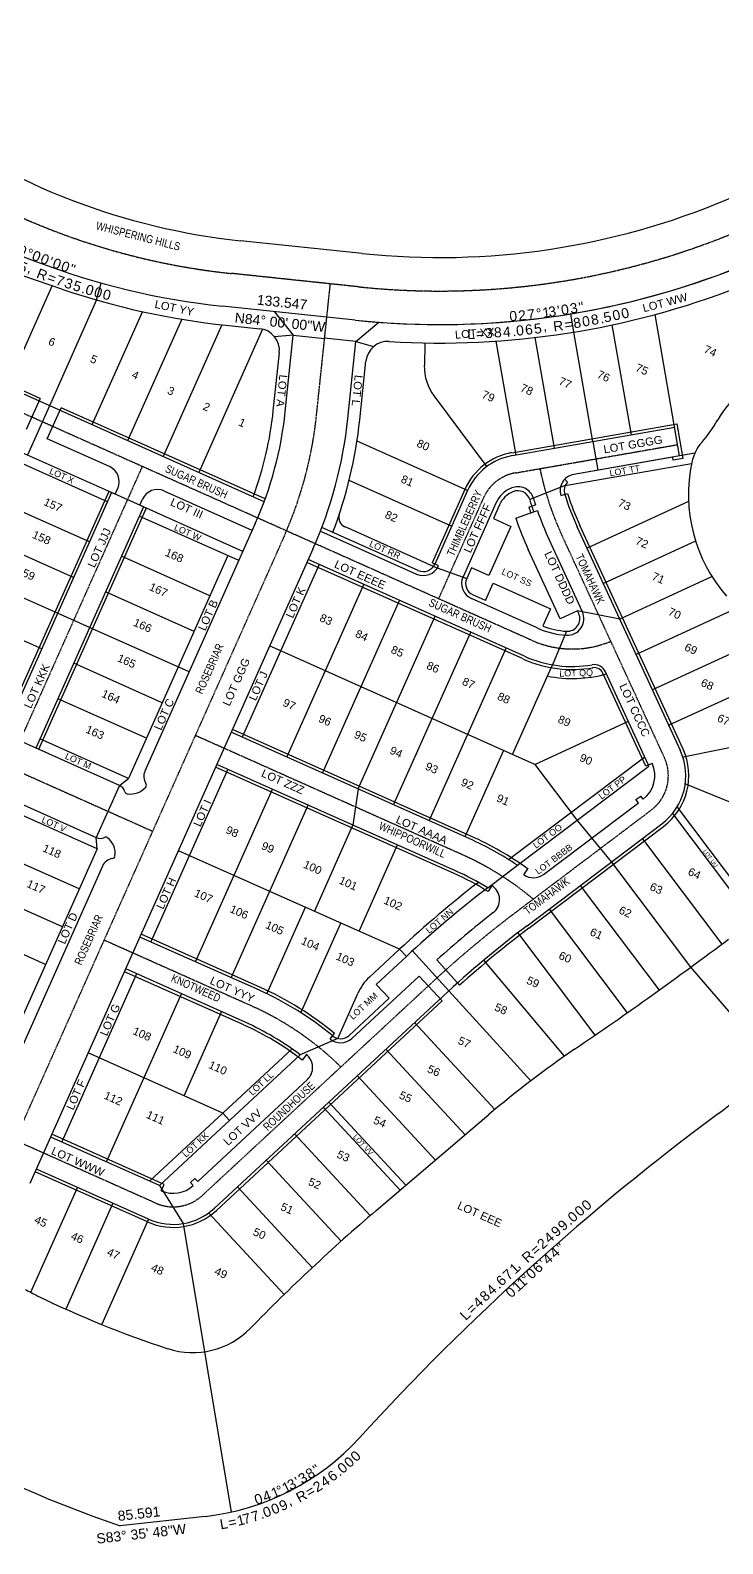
# Model space of a CAD drawing. Header units: feet. Extents: x 6119448 to 6122427, y 2195768 to 2198058.
# Drawn here: x 6120720 to 6121412, y 2195768 to 2197281 of the extents above; entities that cross this region are included whole.
import ezdxf
from ezdxf.enums import TextEntityAlignment as Align

# ---------------------------------------------------------------- set-up
doc = ezdxf.new("R2010")
doc.units = ezdxf.units.FT
doc.header["$MEASUREMENT"] = 0
doc.linetypes.add('CENTER2', pattern=[1.125, 0.75, -0.125, 0.125, -0.125])
for name, color, linetype in [('ANNOTATION', 7, 'Continuous'), ('BEARING AND DISTANCES', 40, 'Continuous'), ('BOUNDARY', 6, 'Continuous'), ('CENTERLINES', 11, 'CENTER2'), ('EASEMENTS', 40, 'Continuous'), ('LOT LINES', 2, 'Continuous'), ('RIGHT OF WAY', 2, 'Continuous')]:
    doc.layers.add(name, color=color, linetype=linetype)
doc.styles.add('LOTNUM', font='arial.ttf')
doc.styles.add('St', font='x-opta1d.shx', dxfattribs={"height": 8})
doc.styles.get("Standard").update_dxf_attribs({"font": 'arial.ttf'})

# ---------------------------------------------------------------- blocks, each defined once
blk = doc.blocks.new('*U6')
at = {"layer": 'BEARING AND DISTANCES', "color": 40, "linetype": 'Continuous', "lineweight": -3, "char_height": 10, "attachment_point": 7}
for s, insert, rotation in [('0', (6121252.3, 2196995.2), 8.7001), ('3', (6121261.2, 2196996.6), 9.3394), ('"', (6121270.1, 2196998.1), 9.9806), ('0', (6121200.2, 2196988.9), 4.9772), ('2', (6121209.1, 2196989.7), 5.6165), ('7', (6121218.2, 2196990.7), 6.263), ('°', (6121227.1, 2196991.7), 6.8989), ('1', (6121233.4, 2196992.5), 7.3444), ('3', (6121239.5, 2196993.3), 7.7826), ('R', (6121244.4, 2196978.8), 7.9821), ("'", (6121248.5, 2196994.6), 8.4238), ('8', (6121264.6, 2196981.9), 9.4026), ('0', (6121273.5, 2196983.5), 10.035), ('8', (6121282.4, 2196985.1), 10.6626), ('5', (6121295.1, 2196987.6), 11.5663), ('0', (6121304.1, 2196989.5), 12.2015), ('0', (6121312.9, 2196991.4), 12.8292), ('L', (6121157.8, 2196971.3), 1.9345), ('=', (6121166.6, 2196971.7), 2.5432), ('3', (6121175.7, 2196972.1), 3.1766), ('8', (6121184.7, 2196972.7), 3.8061), ('4', (6121193.7, 2196973.3), 4.4385), ('.', (6121203.1, 2196974.1), 5.0937), ('0', (6121207, 2196974.5), 5.3649), ('6', (6121216, 2196975.4), 5.9926), ('5', (6121225, 2196976.4), 6.6259), (',', (6121234.1, 2196977.5), 7.2612), ('=', (6121255.6, 2196980.5), 8.7692), ('.', (6121291.3, 2196986.8), 11.295)]:
    blk.add_mtext(s, dxfattribs=dict(at, insert=insert, rotation=rotation))
blk = doc.blocks.new('*U10')
at = {"layer": 'BEARING AND DISTANCES', "color": 40, "linetype": 'Continuous', "lineweight": -3, "char_height": 10, "attachment_point": 7}
for s, insert, rotation in [('0', (6121263.5, 2196087.6), 40.6931), ('0', (6121270.4, 2196093.5), 40.4867), ('0', (6121277.3, 2196099.3), 40.2803), ('9', (6121246.9, 2196073.1), 41.1977), ('9', (6121253.7, 2196079.1), 40.99), ('.', (6121260.6, 2196085), 40.7823), ('2', (6121233, 2196060.9), 41.6219), ('4', (6121239.8, 2196066.9), 41.4131), ('"', (6121252.5, 2196058.1), 41.3278), ('R', (6121217.8, 2196047.3), 42.089), ('=', (6121226.2, 2196054.8), 41.8302), ("'", (6121235.5, 2196043), 41.8511), ('4', (6121238.4, 2196045.6), 41.7614), ('4', (6121245.5, 2196051.9), 41.5446), ('7', (6121198.9, 2196030), 42.673), ('1', (6121205.5, 2196036.1), 42.4676), (',', (6121210.1, 2196040.3), 42.3261), ('°', (6121217.4, 2196026.7), 42.413), ('0', (6121222.1, 2196030.9), 42.2683), ('6', (6121228.7, 2196036.9), 42.0607), ('4', (6121182.5, 2196014.8), 43.1859), ('6', (6121192.2, 2196023.9), 42.8812), ('.', (6121189.4, 2196021.2), 42.9704), ('0', (6121201.7, 2196012.2), 42.9054), ('1', (6121208.3, 2196018.3), 42.6977), ('1', (6121212.9, 2196022.5), 42.5554), ('4', (6121169.1, 2196002.1), 43.6094), ('8', (6121175.9, 2196008.5), 43.3939), ('L', (6121156.2, 2195989.7), 44.0178), ('=', (6121162.5, 2195995.8), 43.8177)]:
    blk.add_mtext(s, dxfattribs=dict(at, insert=insert, rotation=rotation))
blk = doc.blocks.new('*U11')
at = {"layer": 'BEARING AND DISTANCES', "color": 40, "linetype": 'Continuous', "lineweight": -3, "char_height": 10, "attachment_point": 7}
for s, insert, rotation in [('0', (6121046.6, 2195848.4), 43.1343), ('8', (6121000, 2195831.2), 32.4128), ('"', (6121007.6, 2195836.2), 34.5298), ('6', (6121022.7, 2195828.6), 36.3195), ('0', (6121033, 2195836.6), 39.1736), ('0', (6121039.9, 2195842.4), 41.1539), ('°', (6120969.7, 2195814.8), 24.3857), ('1', (6120975.4, 2195817.5), 25.8497), ('3', (6120980.9, 2195820.3), 27.2899), ("'", (6120988.9, 2195824.6), 29.3973), ('3', (6120992.3, 2195826.5), 30.3053), ('2', (6121007.4, 2195818.2), 32.2494), ('4', (6121015, 2195823.2), 34.2522), ('.', (6121029.9, 2195834.1), 38.3178), ('0', (6120946.8, 2195805.8), 18.6511), ('4', (6120955.3, 2195808.9), 20.7522), ('1', (6120964, 2195812.4), 22.9455), ('9', (6120972.2, 2195799.5), 23.5007), ('R', (6120989.7, 2195808), 27.7676), ('=', (6120999.6, 2195813.4), 30.2511), ('1', (6120928.5, 2195785), 13.387), ('7', (6120934.5, 2195786.5), 14.7444), ('7', (6120943.2, 2195788.9), 16.7143), ('0', (6120955.4, 2195792.9), 19.5399), ('0', (6120963.9, 2195796.1), 21.5203), (',', (6120980.5, 2195803.3), 25.493), ('L', (6120911.1, 2195781.5), 9.4682), ('=', (6120919.7, 2195783), 11.3886), ('.', (6120951.7, 2195791.7), 18.6842)]:
    blk.add_mtext(s, dxfattribs=dict(at, insert=insert, rotation=rotation))
blk = doc.blocks.new('*U14')
at = {"layer": 'BEARING AND DISTANCES', "color": 40, "linetype": 'Continuous', "lineweight": -3, "char_height": 10, "attachment_point": 7}
for s, insert, rotation in [('L', (6120646.2, 2197068.4), 332.7612), ('=', (6120654, 2197064.4), 333.4295), ('3', (6120662.2, 2197060.4), 334.1249), ('0', (6120690.5, 2197063.8), 335.9979), ('3', (6120698.8, 2197060.2), 336.7011), ('0', (6120707.1, 2197056.6), 337.4065), ('8', (6120670.4, 2197056.5), 334.8162), ('4', (6120678.6, 2197052.7), 335.5105), ('8', (6120690.8, 2197047.3), 336.5277), ('4', (6120699.2, 2197043.7), 337.2221), ('°', (6120715.5, 2197053.2), 338.1097), ('0', (6120721.3, 2197050.9), 338.5997), ('0', (6120729.8, 2197047.7), 339.303), ("'", (6120738.2, 2197044.5), 340.0062), ('0', (6120741.9, 2197043.2), 340.3101), ('.', (6120687.2, 2197048.8), 336.2299), ('5', (6120707.9, 2197040.1), 337.9415), (',', (6120716.3, 2197036.7), 338.639), ('R', (6120726, 2197033), 339.4306), ('=', (6120736.6, 2197029.1), 340.2948), ('7', (6120745.2, 2197026.1), 340.9902), ('0', (6120750.4, 2197040.2), 341.0133), ('"', (6120758.9, 2197037.3), 341.7165), ('3', (6120753.7, 2197023.2), 341.6758), ('5', (6120762.3, 2197020.5), 342.367), ('0', (6120774.8, 2197016.6), 343.3623), ('0', (6120783.4, 2197014.1), 344.0515), ('0', (6120792.1, 2197011.7), 344.7407), ('.', (6120771.1, 2197017.7), 343.0645)]:
    blk.add_mtext(s, dxfattribs=dict(at, insert=insert, rotation=rotation))

msp = doc.modelspace()

# ---------------------------------------------------------------- linework, layer by layer
at = {"layer": 'BOUNDARY'}
for p, q in [((6121044.7, 2196991.2), (6120911.9, 2197005.2)), ((6120782.4, 2195795.8), (6120809.7, 2195785.9)), ((6120894.7, 2195795.4), (6120809.7, 2195785.9))]:
    msp.add_line(p, q, dxfattribs=at)
for centre, radius, start, end in [((6120988.7, 2197736.1), 735, 234, 264), ((6121129.2, 2197795.3), 808.5, 264, 291.2174), ((6121172.6, 2196864.2), 1137.5, 200.017, 249.9367), ((6120812.6, 2197002.8), 1001, 306.5183, 318.3136), ((6122895.3, 2194190), 2498.9, 126.5183, 137.6306), ((6120867.3, 2196039.9), 246, 276.4034, 317.6306)]:
    msp.add_arc(centre, radius, start, end, dxfattribs=at)
at = {"layer": 'CENTERLINES'}
for p, q in [((6121048.2, 2197024.5), (6120920.9, 2197037.9)), ((6121006.1, 2196896.2), (6121019.9, 2197027.5)), ((6121221.2, 2196671.2), (6120446.2, 2197017)), ((6121205, 2196838.5), (6121367.4, 2196866.8)), ((6120831.8, 2196845), (6120560, 2196235.9)), ((6121173.1, 2196813.7), (6121128.1, 2196712.8)), ((6120973.6, 2196775), (6120690.6, 2196140.9)), ((6121354.1, 2196553.9), (6121251, 2196777.4)), ((6120842, 2196480.2), (6120224.9, 2196755.5)), ((6121152.1, 2196456.8), (6120884.8, 2196576.1)), ((6121206.2, 2196399.9), (6121340.9, 2196501.5)), ((6120941.7, 2196305.4), (6120793.5, 2196371.5)), ((6121120.8, 2196328.4), (6120892, 2196116.4)), ((6120845.2, 2196108.6), (6120429.5, 2196294.1))]:
    msp.add_line(p, q, dxfattribs=at)
for centre, radius, start, end in [((6121129.2, 2197795.3), 775, 264, 19), ((6120994.1, 2197734), 700, 234, 264), ((6120608.3, 2196938), 400, 335.9545, 354), ((6121212.4, 2196796.2), 43, 99.8837, 155.9545), ((6121523.4, 2196903), 300, 191.5802, 204.7551), ((6121262, 2196762.5), 100, 245.9545, 292.6065), ((6121315, 2196535.9), 43, 307.0243, 24.7553), ((6121029.9, 2196182.8), 300, 49.9589, 65.9545), ((6121868.6, 2195521.7), 1100, 127.0243, 132.8277), ((6120819.5, 2196031.4), 300, 45.3113, 65.9545), ((6120862.8, 2196147.9), 43, 245.9545, 312.8277)]:
    msp.add_arc(centre, radius, start, end, dxfattribs=at)
at = {"layer": 'EASEMENTS'}
for p, q in [((6120729.6, 2196913), (6120454.5, 2197035.8)), ((6120729.6, 2196913), (6120715.8, 2196882)), ((6120736.8, 2196872.6), (6120750.6, 2196903.6)), ((6120954.8, 2196812.6), (6120750.6, 2196903.6)), ((6121201.5, 2196858.7), (6121366.8, 2196887.5)), ((6121372.8, 2196853), (6121366.8, 2196887.5)), ((6120798.9, 2196844.9), (6120736.8, 2196872.6)), ((6121362.4, 2196854.3), (6121263.4, 2196837)), ((6121362.9, 2196851.3), (6121362.4, 2196854.3)), ((6121372.8, 2196853), (6121362.9, 2196851.3)), ((6120798.2, 2196820), (6120690.6, 2196578.9)), ((6120804.6, 2196817.2), (6120798.2, 2196820)), ((6120804.6, 2196817.2), (6120807.2, 2196823.1)), ((6120941.8, 2196781.1), (6120853.7, 2196820.4)), ((6121154.4, 2196822), (6121121.6, 2196748.5)), ((6121250.6, 2196815.8), (6121257.2, 2196817.9)), ((6120835.6, 2196803.3), (6120728.1, 2196562.2)), ((6120829.2, 2196806.2), (6120831.9, 2196812.1)), ((6120835.6, 2196803.3), (6120829.2, 2196806.2)), ((6121185.4, 2196808.2), (6121152.6, 2196734.7)), ((6121218.5, 2196804.3), (6121225.1, 2196806.7)), ((6121220.4, 2196798.6), (6121227, 2196801)), ((6121372.7, 2196562.4), (6121269.6, 2196786)), ((6121009.9, 2196780.3), (6121106.2, 2196737.3)), ((6121272, 2196699.6), (6121238.7, 2196771.8)), ((6121212.9, 2196652.5), (6120996.5, 2196749.1)), ((6121128, 2196745.7), (6121121.6, 2196748.5)), ((6121226.7, 2196683.5), (6121161, 2196712.9)), ((6121335.5, 2196545.3), (6121292.5, 2196638.4)), ((6121160.5, 2196475.5), (6120921.9, 2196581.9)), ((6121143.8, 2196438.1), (6120905.2, 2196544.5)), ((6121341.8, 2196548.2), (6121335.5, 2196545.3)), ((6121325.6, 2196511.9), (6121330.4, 2196515.5)), ((6121328, 2196508.7), (6121325.6, 2196511.9)), ((6121332.8, 2196512.3), (6121330.4, 2196515.5)), ((6121233.1, 2196437.1), (6121328, 2196508.7)), ((6121218.6, 2196383.6), (6121353.3, 2196485.2)), ((6121213.5, 2196436.9), (6121217.6, 2196442.6)), ((6121181.4, 2196426), (6121177.7, 2196420)), ((6120950.1, 2196324.1), (6120830.6, 2196377.4)), ((6121149.1, 2196326.4), (6121126.4, 2196351.8)), ((6120933.4, 2196286.7), (6120813.9, 2196339.9)), ((6121108.7, 2196335.6), (6121041.4, 2196273.3)), ((6121131.8, 2196310.7), (6121108.7, 2196335.6)), ((6121131.8, 2196310.7), (6120905.9, 2196101.3)), ((6121019.7, 2196272.7), (6121024.1, 2196278.1)), ((6120995.9, 2196257.2), (6120991.6, 2196251.6)), ((6120887.2, 2196130.3), (6120997, 2196232.1)), ((6120853.6, 2196127.3), (6120741.4, 2196177.4)), ((6120836.9, 2196089.9), (6120724.7, 2196140)), ((6120880.1, 2196129.2), (6120884.5, 2196133.3)), ((6120887.2, 2196130.3), (6120884.5, 2196133.3)), ((6120850.7, 2196120.9), (6120853.6, 2196127.3)), ((6120882.8, 2196126.3), (6120880.1, 2196129.2))]:
    msp.add_line(p, q, dxfattribs=at)
for centre, radius, start, end in [((6121212.4, 2196796.2), 63.5, 99.8837, 155.9545), ((6120792.2, 2196829.8), 16.5, 335.9545, 65.9545), ((6121266.3, 2196820.8), 16.5, 99.8837, 197.7348), ((6120847, 2196805.4), 16.5, 65.9545, 155.9545), ((6121212.4, 2196796.2), 29.5, 112.6793, 155.9545), ((6121207.4, 2196808.2), 16.5, 16.7067, 112.6793), ((6121523.4, 2196903), 313.5, 196.7067, 197.8933), ((6121523.4, 2196903), 279.5, 197.7348, 204.7551), ((6121523.4, 2196903), 320.5, 197.9353, 199.0082), ((6121523.4, 2196903), 313.5, 198.9902, 204.7551), ((6121112.9, 2196752.4), 16.5, 245.9545, 335.9545), ((6121167.7, 2196728), 16.5, 155.9545, 245.9545), ((6121257, 2196692.7), 16.5, 265.9304, 24.7551), ((6121262, 2196762.5), 86.5, 245.9545, 265.9304), ((6121262, 2196762.5), 120.5, 245.9545, 279.7082), ((6121283.9, 2196634.4), 9.5, 24.7551, 99.7082), ((6121315, 2196535.9), 63.5, 307.0243, 24.7551), ((6121315, 2196535.9), 29.5, 307.0243, 24.7551), ((6121029.9, 2196182.8), 320.5, 54.1458, 65.9545), ((6121029.9, 2196182.8), 279.5, 58.0752, 65.9545), ((6121223.2, 2196450.3), 16.5, 234.1458, 307.0243), ((6121172.7, 2196412), 16.5, 308.0145, 58.0752), ((6121868.6, 2195521.7), 1113.5, 128.0145, 131.7992), ((6121868.6, 2195521.7), 1079.5, 127.0243, 131.8), ((6120819.5, 2196031.4), 320.5, 50.3148, 65.9545), ((6120819.5, 2196031.4), 279.5, 51.9916, 65.9545), ((6121030.2, 2196285.4), 16.5, 230.3148, 312.8277), ((6120985.7, 2196244.2), 16.5, 312.8277, 51.9916), ((6120862.8, 2196147.9), 29.5, 245.9545, 312.8277), ((6120862.8, 2196147.9), 63.5, 245.9545, 312.8277)]:
    msp.add_arc(centre, radius, start, end, dxfattribs=at)
at = {"layer": 'LOT LINES'}
for p, q in [((6120953.7, 2196809.7), (6120453.3, 2197033)), ((6120741.6, 2197025.7), (6120696.5, 2196924.5)), ((6120751.4, 2197022.3), (6120713.2, 2197035.3)), ((6120786.1, 2197011.4), (6120790.8, 2197028.3)), ((6120786.1, 2197011.4), (6120738.9, 2196905.6)), ((6120831.9, 2196999.8), (6120781.4, 2196886.6)), ((6121263.5, 2196979.3), (6121260.5, 2196997.5)), ((6121369.3, 2196855.5), (6121344.7, 2196996.9)), ((6120871.2, 2196992.2), (6120817, 2196870.7)), ((6120911.4, 2196986.6), (6120852.6, 2196854.9)), ((6120952.1, 2196982.2), (6120888.2, 2196839)), ((6120915.5, 2196986.2), (6120949.3, 2196982.6)), ((6121282.6, 2196869.8), (6121263.5, 2196979.3)), ((6121321, 2196876.5), (6121301.8, 2196986.5)), ((6120982.8, 2196976.1), (6120964.1, 2196974.6)), ((6120982.8, 2196976.1), (6121014.1, 2196972.8)), ((6121014.2, 2196973.2), (6121014.1, 2196972.8)), ((6121045.5, 2196969.9), (6121014.2, 2196973.2)), ((6121045.5, 2196969.9), (6121063.2, 2196964.7)), ((6121114.4, 2196968.4), (6121114, 2196945.9)), ((6121205.7, 2196856.4), (6121185.9, 2196970.2)), ((6121244.2, 2196863.1), (6121224.9, 2196973.8)), ((6120962.8, 2196900.7), (6120968.9, 2196958.5)), ((6121049.3, 2196891.6), (6121055.5, 2196950.2)), ((6120738.9, 2196905.6), (6120716.9, 2196856.3)), ((6121123.8, 2196915.2), (6121176.3, 2196844.7)), ((6120800.9, 2196818.8), (6120632.9, 2196893.8)), ((6120796.9, 2196809.7), (6120628.8, 2196884.6)), ((6121202, 2196855.8), (6121364.4, 2196884.1)), ((6121157.1, 2196820.8), (6121046.6, 2196870.2)), ((6121282.6, 2196869.8), (6121287.6, 2196841.2)), ((6120778.9, 2196769.5), (6120610.9, 2196844.4)), ((6121254.9, 2196825.9), (6121381.3, 2196847.9)), ((6121384.5, 2196858.1), (6121263.4, 2196837)), ((6121141.2, 2196785.2), (6121038.7, 2196831)), ((6121254.3, 2196832.1), (6121257.2, 2196829.4)), ((6120800.9, 2196818.8), (6120693.4, 2196577.7)), ((6120832.9, 2196804.5), (6120800.9, 2196818.8)), ((6121157.1, 2196820.8), (6121124.3, 2196747.3)), ((6121254.9, 2196825.9), (6121219.3, 2196811.8)), ((6120763, 2196733.9), (6120595, 2196808.8)), ((6120832.9, 2196804.5), (6120725.3, 2196563.4)), ((6120932.4, 2196760.1), (6120832.9, 2196804.5)), ((6121189.1, 2196806.6), (6121183, 2196792.9)), ((6121205.4, 2196793.2), (6121223.2, 2196799.7)), ((6121378.3, 2196810), (6121276.8, 2196763.2)), ((6120928.4, 2196751), (6120828.8, 2196795.4)), ((6121107.8, 2196741), (6121011.4, 2196784)), ((6121123.1, 2196745.1), (6121034.2, 2196784.8)), ((6121200.3, 2196785.1), (6121178.3, 2196735.8)), ((6121183, 2196792.9), (6121200.3, 2196785.1)), ((6121370, 2196561.2), (6121266.9, 2196784.7)), ((6120747.1, 2196698.2), (6120579.1, 2196773.2)), ((6121385.3, 2196770.3), (6121293.1, 2196727.8)), ((6120899.5, 2196715.7), (6120810.9, 2196755.2)), ((6120917.4, 2196755.9), (6120818, 2196533.1)), ((6121249.9, 2196692.7), (6121217.9, 2196762.1)), ((6120731.3, 2196662.6), (6120563.2, 2196737.6)), ((6121008.7, 2196746.9), (6120931.7, 2196574.3)), ((6121214.1, 2196655.2), (6120997.7, 2196751.8)), ((6121123.1, 2196745.1), (6121156.3, 2196733)), ((6121161, 2196743.5), (6121156.3, 2196733)), ((6121178.3, 2196735.8), (6121161, 2196743.5)), ((6120976.4, 2196554.3), (6121053.4, 2196726.9)), ((6121175, 2196711), (6121182.7, 2196728.4)), ((6121182.7, 2196728.4), (6121240.2, 2196702.7)), ((6121401.7, 2196734.9), (6121309.5, 2196692.4)), ((6120883.6, 2196680.1), (6120795, 2196719.6)), ((6121012, 2196538.5), (6121089, 2196711)), ((6121175, 2196711), (6121162.6, 2196716.5)), ((6120779.1, 2196684), (6120747.1, 2196698.2)), ((6121047.6, 2196522.6), (6121124.6, 2196695.2)), ((6121240.2, 2196702.7), (6121232.5, 2196685.5)), ((6121267.1, 2196700.6), (6121249.9, 2196692.7)), ((6121268.4, 2196697.9), (6121267.1, 2196700.6)), ((6121309.5, 2196692.4), (6121267.1, 2196700.6)), ((6121425.3, 2196702.8), (6121325.8, 2196657)), ((6120878.6, 2196639.6), (6120779.1, 2196684)), ((6121083.2, 2196506.7), (6121160.3, 2196679.3)), ((6121256.1, 2196680.2), (6121242.1, 2196646.7)), ((6121224.5, 2196547.1), (6120959.2, 2196665.5)), ((6121118.9, 2196490.8), (6121195.9, 2196663.4)), ((6121440.7, 2196667), (6121342.1, 2196621.6)), ((6120851.8, 2196608.8), (6120763.2, 2196648.4)), ((6121202.1, 2196557.1), (6121242.1, 2196646.7)), ((6121338.2, 2196546.5), (6121295.3, 2196639.6)), ((6121455.4, 2196630.8), (6121358.5, 2196586.2)), ((6120835.9, 2196573.2), (6120747.3, 2196612.8)), ((6121224.5, 2196547.1), (6121318, 2196590.2)), ((6120818, 2196533.1), (6120729.4, 2196572.6)), ((6121159.3, 2196472.8), (6120920.7, 2196579.2)), ((6121477.8, 2196575.8), (6121372.7, 2196554.3)), ((6121193, 2196561.2), (6121154.5, 2196474.9)), ((6120917.4, 2196542.3), (6120840.4, 2196369.8)), ((6121145, 2196440.8), (6120906.4, 2196547.2)), ((6121198.1, 2196452.1), (6121334.4, 2196554.8)), ((6121207.1, 2196446.3), (6121338.6, 2196545.5)), ((6121224.5, 2196547.1), (6121266.7, 2196491.2)), ((6120808.9, 2196526.2), (6120785.7, 2196474.1)), ((6120808.9, 2196526.2), (6120818, 2196533.1)), ((6121375, 2196527.6), (6121508.5, 2196473.7)), ((6120885.1, 2196349.8), (6120962.1, 2196522.4)), ((6121047.6, 2196522.6), (6121042.5, 2196486.5)), ((6120786.6, 2196462.7), (6120698, 2196502.3)), ((6120920.7, 2196333.9), (6120997.8, 2196506.5)), ((6121362.1, 2196497.9), (6121441.4, 2196392.8)), ((6121366.7, 2196504.3), (6121446.8, 2196398.1)), ((6121004, 2196400.2), (6121042.5, 2196486.5)), ((6121216.8, 2196385.9), (6121351.5, 2196487.6)), ((6121266.7, 2196491.2), (6121301, 2196449.5)), ((6120786.6, 2196462.7), (6120785.7, 2196474.1)), ((6121048.7, 2196380.3), (6121087.2, 2196466.6)), ((6121332.1, 2196472.9), (6121411.6, 2196367.5)), ((6120786.6, 2196462.7), (6120679.4, 2196222.6)), ((6120768.7, 2196422.6), (6120680.1, 2196462.1)), ((6121089, 2196362.3), (6120867.9, 2196460.9)), ((6121177.3, 2196423.8), (6121207.1, 2196446.3)), ((6121301, 2196449.5), (6121380.3, 2196344.3)), ((6120751.9, 2196384.9), (6120663.3, 2196424.4)), ((6121269.8, 2196426), (6121348.7, 2196321.4)), ((6120956.3, 2196317.9), (6120994.9, 2196404.3)), ((6121238.7, 2196402.5), (6121316.9, 2196298.8)), ((6120735.1, 2196347.2), (6120646.5, 2196386.7)), ((6120948.9, 2196321.4), (6120829.4, 2196374.6)), ((6120990.5, 2196298.9), (6121030.5, 2196388.4)), ((6121284.8, 2196276.6), (6121207.6, 2196379)), ((6121089.2, 2196362.5), (6121059, 2196334.6)), ((6121096, 2196355.2), (6121089.2, 2196362.5)), ((6121102, 2196360.7), (6121138.4, 2196320.8)), ((6121096, 2196355.2), (6121065.9, 2196327.3)), ((6121254.1, 2196255.4), (6121173.5, 2196351.6)), ((6121380.3, 2196344.3), (6121466.2, 2196244.7)), ((6120826.1, 2196337.8), (6120751.2, 2196169.8)), ((6120934.6, 2196289.4), (6120815.2, 2196342.7)), ((6120795.9, 2196149.8), (6120870.9, 2196317.8)), ((6121132.7, 2196315.6), (6120903.9, 2196103.5)), ((6121027.3, 2196273.2), (6121047.4, 2196318.3)), ((6121065.9, 2196327.3), (6121078.8, 2196313.4)), ((6121138.4, 2196320.8), (6121220.5, 2196231)), ((6120873.6, 2196215.9), (6120911.1, 2196299.9)), ((6121078.8, 2196313.4), (6121038.7, 2196276.2)), ((6121104.1, 2196289.1), (6121184.6, 2196202.3)), ((6121027.3, 2196273.2), (6120989.8, 2196256.8)), ((6120912.3, 2196198.6), (6120777.7, 2196258.7)), ((6120981.6, 2196262.8), (6120839, 2196130.6)), ((6120989.8, 2196256.8), (6120848.9, 2196126.2)), ((6121075.5, 2196262.6), (6121154.8, 2196177)), ((6121046.9, 2196236.1), (6121125.1, 2196151.7)), ((6121018.3, 2196209.6), (6121095.4, 2196126.4)), ((6120912.3, 2196198.6), (6120919.1, 2196191.3)), ((6121012.8, 2196204.5), (6121089.6, 2196121.6)), ((6121065.6, 2196101.1), (6121178.4, 2196197.1)), ((6120984.2, 2196178), (6121059.9, 2196096.3)), ((6120848.9, 2196126.2), (6120740.2, 2196174.7)), ((6120955.6, 2196151.4), (6121030.6, 2196070.5)), ((6120838.1, 2196092.6), (6120725.9, 2196142.7)), ((6120766.9, 2196124.4), (6120720.1, 2196019.4)), ((6120848.9, 2196126.2), (6120872.7, 2196088.2)), ((6120927, 2196124.9), (6121001.8, 2196044.2)), ((6120802.5, 2196108.5), (6120755.3, 2196002.7)), ((6120838.1, 2196092.6), (6120791.2, 2195987.5)), ((6120872.7, 2196088.2), (6120920.8, 2195799.8)), ((6120898.1, 2196098.8), (6120973.6, 2196017.3))]:
    msp.add_line(p, q, dxfattribs=at)
for centre, radius, start, end in [((6120994.1, 2197734), 752, 251.167, 264), ((6121129.2, 2197795.3), 827, 266.5016, 291.2412), ((6120947, 2196960.8), 22, 354, 84), ((6121077.4, 2196947.9), 22, 86.5016, 174), ((6121163.9, 2196945), 50, 178.9724, 216.6575), ((6121504.4, 2196835.5), 112, 111.4146, 149.9644), ((6120608.3, 2196938), 356.5, 339.7545, 354), ((6120608.3, 2196938), 443.5, 339.0083, 354), ((6121278.4, 2196966.1), 149, 319.3103, 329.9644), ((6121425.5, 2196839.7), 45, 139.3103, 167.9139), ((6121212.4, 2196796.2), 60.5, 99.8837, 155.9545), ((6121532.1, 2196816.8), 154, 167.9139, 221.1956), ((6121266.3, 2196820.8), 12.5, 136.5779, 197.7348), ((6121266.3, 2196820.8), 16.5, 99.8837, 136.5779), ((6121212.4, 2196796.2), 25.5, 112.6793, 155.9545), ((6121207.4, 2196808.2), 12.5, 16.7067, 112.6793), ((6121523.4, 2196903), 282.5, 197.7348, 204.7551), ((6121523.4, 2196903), 317.5, 196.7067, 199.0006), ((6121038.3, 2196793.9), 10, 161.4749, 245.9545), ((6121523.4, 2196903), 336.5, 199.0464, 204.7551), ((6121112.9, 2196752.4), 12.5, 245.9545, 335.9545), ((6121167.7, 2196728), 12.5, 155.9545, 245.9545), ((6121257, 2196692.7), 12.5, 265.9304, 24.7551), ((6121262, 2196762.5), 82.5, 249.0813, 265.9304), ((6121262, 2196762.5), 117.5, 245.9545, 279.7082), ((6121283.9, 2196634.4), 12.5, 24.7551, 99.7082), ((6121262, 2196762.5), 129.5, 258.9004, 285.3109), ((6121315, 2196535.9), 60.5, 307.0243, 24.7553), ((6121315, 2196535.9), 25.5, 22.2565, 24.7551), ((6121029.9, 2196182.8), 317.5, 56.0785, 65.9545), ((6121029.9, 2196182.8), 282.5, 58.5422, 65.9545), ((6121868.6, 2195521.7), 1146.5, 127.6663, 132.8277), ((6121868.6, 2195521.7), 1136.5, 127.4628, 132.8277), ((6121868.6, 2195521.7), 1082.5, 127.0243, 132.8277), ((6118974.1, 2199630.5), 4072.9, 304.2123, 306.8774), ((6121093, 2196297.9), 50, 132.8277, 155.9545), ((6120819.5, 2196031.4), 317.5, 50.3148, 65.9545), ((6120819.5, 2196031.4), 282.5, 52.9192, 65.9545), ((6121030.2, 2196285.4), 12.5, 230.3148, 312.8277), ((6121826.4, 2195435.4), 1000, 124.2123, 130.3889), ((6120862.8, 2196147.9), 60.5, 245.9545, 312.8277), ((6122252.7, 2194705.8), 1831.9, 130.3889, 135.7826), ((6120813.9, 2196196.1), 200, 240.2788, 244.1711), ((6121191.1, 2196975.5), 1066, 244.1711, 251.7509), ((6120882.4, 2196039.2), 80, 251.7509, 315.7826)]:
    msp.add_arc(centre, radius, start, end, dxfattribs=at)
at = {"layer": 'RIGHT OF WAY'}
for p, q in [((6121051.7, 2197057.8), (6120930, 2197070.6)), ((6121044.7, 2196991.2), (6120911.9, 2197005.2)), ((6120963.7, 2196999.7), (6120982.8, 2196976.1)), ((6121045.5, 2196969.9), (6121068.5, 2196989.1)), ((6120974.8, 2196899.5), (6120982.8, 2196976.1)), ((6121037.4, 2196892.9), (6121045.5, 2196969.9)), ((6120944.8, 2196787.8), (6120834.4, 2196540.5)), ((6120808.9, 2196526.2), (6120275, 2196764.4)), ((6121002.3, 2196762.2), (6120719.4, 2196128.1)), ((6120262.4, 2196707.6), (6120785.7, 2196474.1)), ((6120792.1, 2196445.5), (6120661.9, 2196153.8))]:
    msp.add_line(p, q, dxfattribs=at)
for centre, radius, start, end in [((6121129.2, 2197795.3), 808.5, 264, 19), ((6121129.2, 2197795.3), 741.5, 264, 19), ((6120999.5, 2197732), 665, 234, 264), ((6120988.7, 2197736.1), 735, 234, 264), ((6120608.3, 2196938), 368.5, 335.9545, 354), ((6120608.3, 2196938), 431.5, 335.9545, 354), ((6120846.3, 2196535.2), 13, 155.9545, 213.357), ((6120804.8, 2196517), 10, 16.5561, 65.9545), ((6120832.9, 2196526.4), 3, 320.2014, 33.357), ((6120817.3, 2196520.7), 3, 196.5561, 259.5204), ((6120820.3, 2196537), 19.5, 259.5204, 320.2014), ((6120789.7, 2196483.2), 10, 245.9545, 295.3529), ((6120795.3, 2196471.5), 3, 52.3886, 115.3529), ((6120785.2, 2196458.4), 19.5, 351.7076, 52.3886), ((6120803.9, 2196440.2), 13, 98.5519, 155.9545), ((6120801.6, 2196456), 3, 278.5519, 351.7076)]:
    msp.add_arc(centre, radius, start, end, dxfattribs=at)

# ---------------------------------------------------------------- block references
at = {"layer": 'BEARING AND DISTANCES', "color": 40, "linetype": 'Continuous', "lineweight": -3, "xscale": 0.9999677, "yscale": 0.9999677, "zscale": 0.9999677}
for name in ['*U14', '*U6', '*U10', '*U11']:
    msp.add_blockref(name, (196.9, 71.9), dxfattribs=at)

# ---------------------------------------------------------------- texts
at = {"layer": 'ANNOTATION', "style": 'St', "width": 0.85}
for s, rotation, p in [('WHISPERING HILLS', 345.5765, (6120827.7, 2197075.2)), ('SUGAR BRUSH', 335.9545, (6120886, 2196829.8)), ('THIMBLEBERRY', 65.9545, (6121154.1, 2196788.3)), ('TOMAHAWK', 294.7551, (6121279.7, 2196732.5)), ('SUGAR BRUSH', 335.9545, (6121149.7, 2196696)), ('ROSEBRIAR', 65.9545, (6120899, 2196642.8)), ('WHIPPOORWILL', 335.9545, (6121102, 2196471.8)), ('TOMAHAWK', 37.0243, (6121236.3, 2196415.6)), ('ROSEBRIAR', 65.9545, (6120778.1, 2196371.9)), ('KNOTWEED', 335.9545, (6120885.5, 2196323.6)), ('ROUNDHOUSE', 42.8277, (6120978.6, 2196205.5))]:
    msp.add_text(s, height=8, rotation=rotation, dxfattribs=at).set_placement(p, align=Align.MIDDLE_CENTER)
at = {"layer": 'ANNOTATION', "style": 'LOTNUM'}
for s, height, rotation, p in [('LOT YY', 8, 347.9219, (6120863.9, 2197003.4)), ('LOT WW', 8, 14.8837, (6121354.7, 2197008.8)), ('LOT XX', 8, 4.6107, (6121164.4, 2196978.1)), ('LOT A', 8, 264, (6120971.3, 2196920.6)), ('LOT L', 8, 264, (6121046.8, 2196920.9)), ('LOT GGGG', 8, 9.8837, (6121322.6, 2196867)), ('LOT X', 6.4, 335.9545, (6120751.3, 2196835.7)), ('LOT TT', 6.4, 9.8837, (6121314.4, 2196840.8)), ('LOT III', 8, 335.9545, (6120876.3, 2196803.2)), ('LOT FFFF', 8, 65.9545, (6121167.1, 2196783.2)), ('LOT JJJ', 8, 65.9545, (6120788.8, 2196763.7)), ('LOT W', 6.4, 335.9545, (6120877.2, 2196778.9)), ('LOT RR', 6.4, 335.9545, (6121074.5, 2196761.7)), ('LOT DDDD', 8, 294.7551, (6121249.3, 2196733.7)), ('LOT EEEE', 8, 335.9545, (6121049.7, 2196736.8)), ('LOT SS', 6.4, 335.9545, (6121206.4, 2196734)), ('LOT K', 8, 65.9545, (6120985.3, 2196709)), ('LOT B', 8, 65.9545, (6120897.6, 2196696.3)), ('LOT KKK', 8, 65.9545, (6120726.4, 2196625.5)), ('LOT GGG', 8, 65.9545, (6120925.8, 2196629.6)), ('LOT J', 8, 65.9545, (6120947.8, 2196625.6)), ('LOT QQ', 6.4, 1.6136, (6121265.8, 2196637.7)), ('LOT CCCC', 8, 294.7551, (6121324.3, 2196601.5)), ('LOT C', 8, 65.9545, (6120853.6, 2196597.2)), ('LOT M', 6.4, 335.9545, (6120767.7, 2196550.5)), ('LOT ZZZ', 8, 335.9545, (6120972.4, 2196529.9)), ('LOT PP', 6.4, 37.0243, (6121301.9, 2196523.9)), ('LOT I', 8, 65.9545, (6120891.9, 2196498.5)), ('LOT V', 6.4, 335.9545, (6120743.5, 2196487.3)), ('LOT AAAA', 8, 335.9545, (6121111.3, 2196481.7)), ('LOT OO', 6.4, 37.0243, (6121237.1, 2196475.4)), ('LOT BBBB', 6.4, 37.0243, (6121243.4, 2196452.4)), ('LOT UU', 4, 307.0243, (6121400.2, 2196453.2)), ('LOT H', 8, 65.9545, (6120855.7, 2196418.3)), ('LOT D', 8, 65.9545, (6120757.3, 2196383.4)), ('LOT NN', 6.4, 40.325, (6121129.1, 2196390.7)), ('LOT YYY', 8, 335.9545, (6120921.9, 2196322.2)), ('LOT MM', 6.4, 42.8277, (6121053.1, 2196305.6)), ('LOT G', 8, 65.9545, (6120799.5, 2196291.9)), ('LOT LL', 6.4, 42.8277, (6120950.7, 2196228.1)), ('LOT F', 8, 65.9545, (6120765.5, 2196217)), ('LOT VVV', 8, 42.8277, (6120932.1, 2196184.5)), ('LOT KK', 6.4, 42.8277, (6120885, 2196167)), ('LOT VV', 5.12, 312.8277, (6121052.7, 2196166.9)), ('LOT WWW', 8, 335.9545, (6120767.4, 2196150.1)), ('LOT EEE', 8, 335.9545, (6121169.4, 2196097.4))]:
    msp.add_text(s, height=height, rotation=rotation, dxfattribs=at).set_placement(p, align=Align.MIDDLE)
for s, p in [('6', (6120739.8, 2196965.9)), ('74', (6121398.4, 2196956.7)), ('5', (6120781.7, 2196948.4)), ('4', (6120823.3, 2196932.7)), ('77', (6121253.2, 2196924.9)), ('76', (6121291.6, 2196931.6)), ('75', (6121330, 2196938.3)), ('3', (6120858.9, 2196916.8)), ('79', (6121176.4, 2196911.5)), ('78', (6121214.8, 2196918.2)), ('2', (6120894.5, 2196900.9)), ('1', (6120930.1, 2196885)), ('80', (6121111.2, 2196862.7)), ('81', (6121095.3, 2196827)), ('157', (6120740.9, 2196802.9)), ('82', (6121079.4, 2196791.4)), ('73', (6121312.5, 2196803.2)), ('158', (6120729.5, 2196770.2)), ('72', (6121330, 2196765.2)), ('168', (6120862.3, 2196752.3)), ('159', (6120713.7, 2196734.5)), ('71', (6121346.4, 2196729.8)), ('167', (6120846.4, 2196718)), ('166', (6120830.5, 2196682.4)), ('83', (6121014.1, 2196688.3)), ('70', (6121362.7, 2196694.4)), ('84', (6121049.7, 2196672.4)), ('85', (6121085.4, 2196656.5)), ('69', (6121379, 2196659)), ('165', (6120814.6, 2196646.8)), ('86', (6121121, 2196640.6)), ('87', (6121156.6, 2196624.7)), ('68', (6121395.4, 2196623.5)), ('164', (6120798.8, 2196611.2)), ('88', (6121191.8, 2196609.8)), ('97', (6120977.3, 2196603.5)), ('96', (6121012.9, 2196587.6)), ('89', (6121252.4, 2196586.9)), ('67', (6121411.7, 2196588.1)), ('163', (6120782.9, 2196575.5)), ('95', (6121048.5, 2196571.7)), ('94', (6121084.2, 2196555.8)), ('90', (6121274.1, 2196548.5)), ('93', (6121119.8, 2196539.9)), ('92', (6121155.4, 2196524)), ('91', (6121191, 2196508.1)), ('98', (6120920.2, 2196476.3)), ('118', (6120739.8, 2196456.8)), ('99', (6120955.8, 2196460.4)), ('100', (6121000.6, 2196440.5)), ('64', (6121382.5, 2196434.5)), ('117', (6120723.9, 2196421.2)), ('107', (6120891.5, 2196411.9)), ('101', (6121036.2, 2196424.6)), ('63', (6121344.3, 2196419.5)), ('106', (6120927.1, 2196396)), ('102', (6121081, 2196404.6)), ('62', (6121313.3, 2196396.1)), ('105', (6120962.7, 2196380.1)), ('104', (6120998.3, 2196364.2)), ('61', (6121284.4, 2196374.3)), ('60', (6121253.2, 2196350.8)), ('103', (6121033.3, 2196348.7)), ('59', (6121221, 2196325.9)), ('58', (6121189, 2196299.1)), ('108', (6120830, 2196274.1)), ('57', (6121152.4, 2196265.7)), ('109', (6120870.2, 2196256.1)), ('110', (6120905.8, 2196240.2)), ('56', (6121121.8, 2196237.3)), ('112', (6120801.2, 2196209.6)), ('55', (6121093.6, 2196211.2)), ('111', (6120843.5, 2196190.4)), ('54', (6121067.8, 2196186.2)), ('53', (6121031.3, 2196152)), ('52', (6121002.7, 2196124.6)), ('51', (6120975, 2196099.6)), ('45', (6120728.7, 2196086.7)), ('46', (6120765.2, 2196070.4)), ('50', (6120947.4, 2196074.5)), ('47', (6120801.3, 2196054.3)), ('48', (6120845.4, 2196038.8)), ('49', (6120908.9, 2196035.2))]:
    msp.add_text(s, height=8, rotation=335.9545, dxfattribs=at).set_placement(p, align=Align.CENTER)
at = {"layer": 'BEARING AND DISTANCES', "color": 40, "linetype": 'Continuous', "lineweight": -3, "char_height": 10}
for s, insert, attachment_point, rotation in [('133.547', (6120971.1, 2197004), 8, 354), ('{\\fArial|b0|i0|c0|p34;N84° 00\' 00"W}', (6120970.1, 2196994), 2, 354), ('85.591', (6120829.1, 2195793.1), 8, 6.4034), ('{\\fArial|b0|i0|c0|p34;S83° 35\' 48"W}', (6120830.2, 2195783.1), 2, 6.4034)]:
    msp.add_mtext(s, dxfattribs=dict(at, insert=insert, attachment_point=attachment_point, rotation=rotation))

doc.saveas('drawing.dxf')
